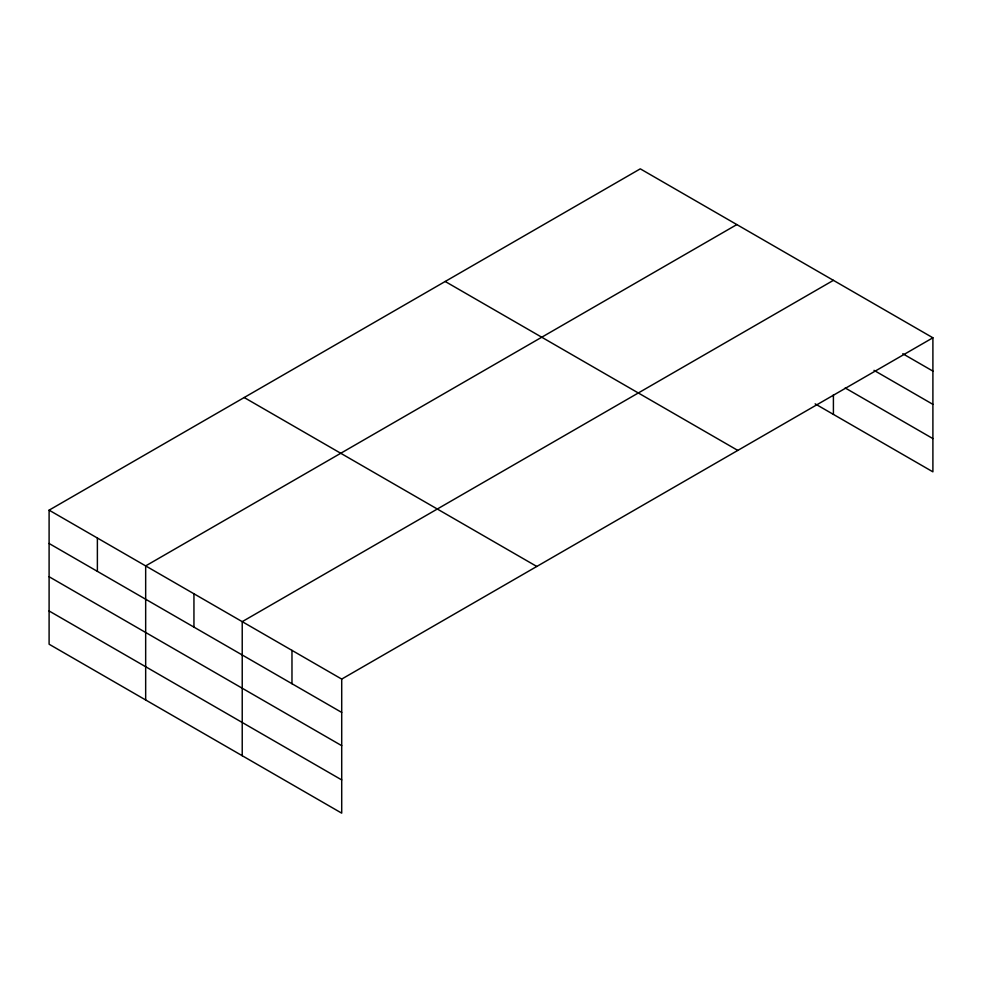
<?xml version="1.0" encoding="UTF-8"?>
<svg xmlns="http://www.w3.org/2000/svg" width="982" height="982" viewBox="0 0 982 982"><rect width="100%" height="100%" fill="white"/><g stroke="black" fill="none" stroke-linecap="round" stroke-linejoin="round"><path stroke-width="1.47" d="M932.9 337.783L640.289 168.843L49.1 510.161L49.1 644.217L341.711 813.157L341.711 679.09L932.9 337.783L932.9 471.839L815.146 403.86M736.844 224.583L145.667 565.902L145.667 699.97M833.411 280.336L242.223 621.655L242.223 755.723M902.789 353.729L932.9 371.11M873.992 370.337L932.9 404.351M845.195 387.964L932.9 438.598M445.19 281.478L737.813 450.419M244.187 397.526L536.81 566.467M49.1 510.161L341.711 679.09M49.1 543.488L341.711 712.429M49.1 576.729L341.711 745.669M49.1 610.976L341.711 779.917M833.411 394.764L833.411 414.404M291.973 650.379L291.973 683.705M193.945 593.779L193.945 627.117M97.378 538.026L97.378 571.364"/></g></svg>
